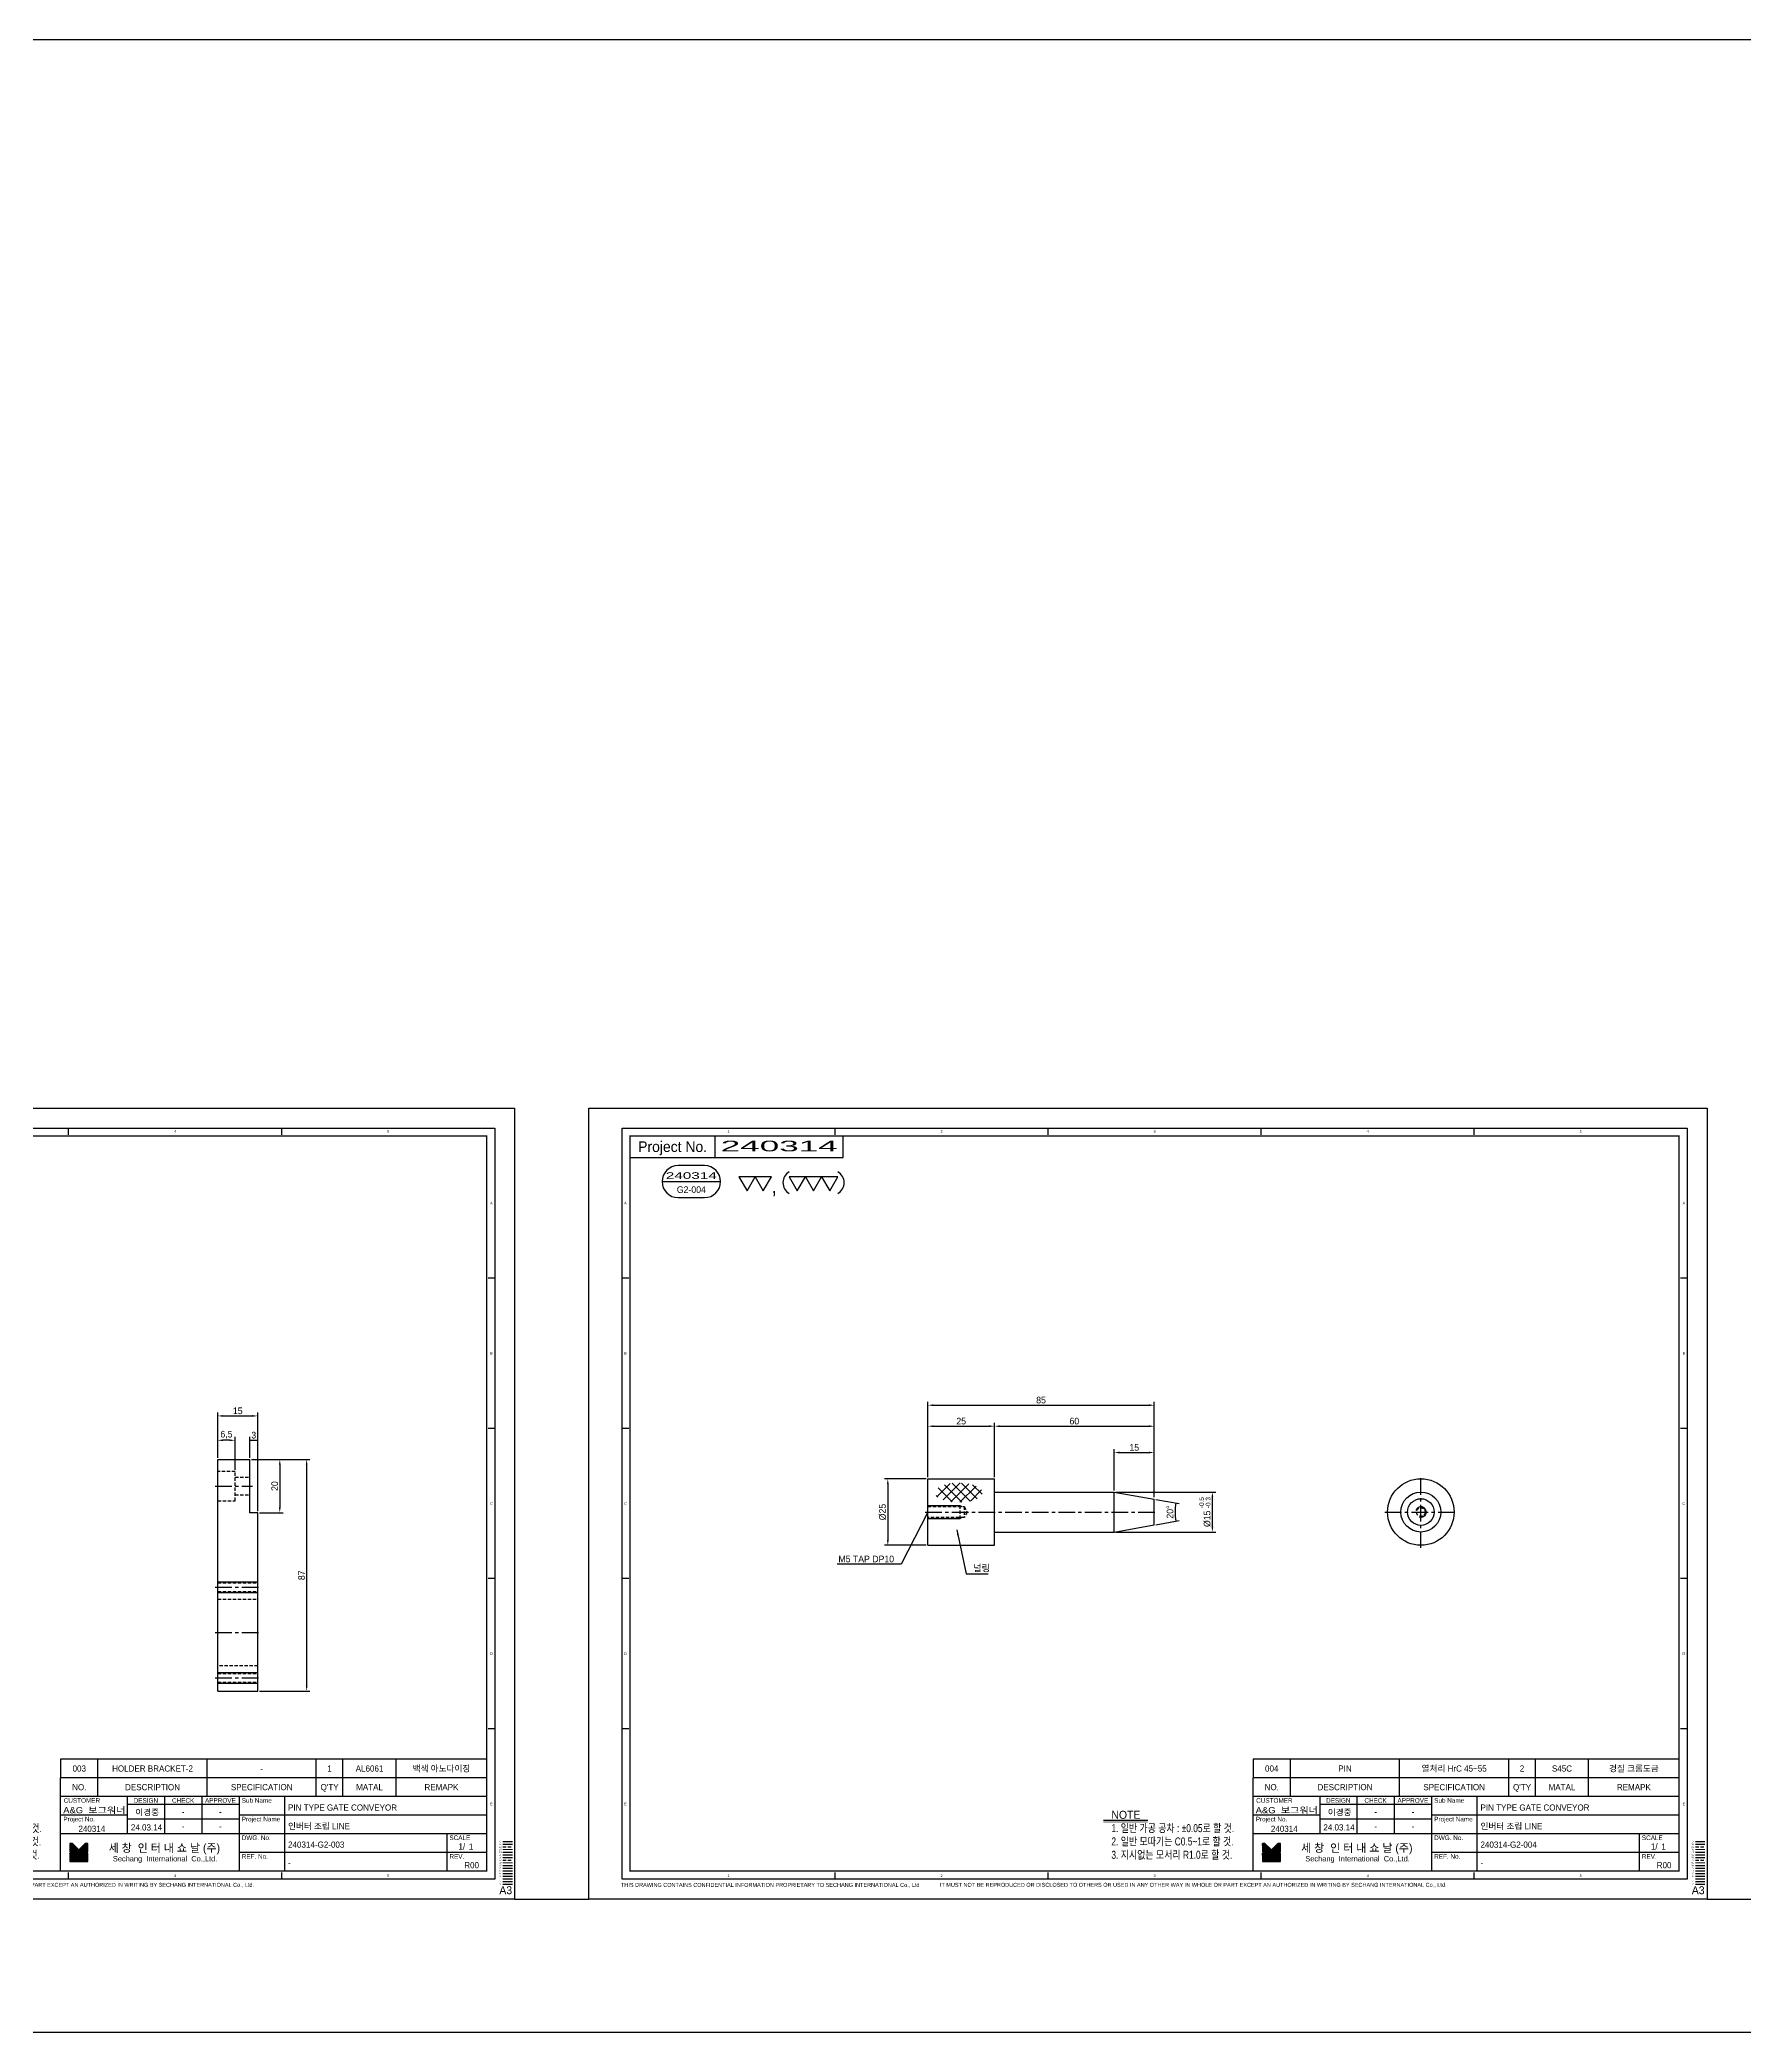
# Model space of a CAD drawing. Header units: inches. Extents: x 0 to 77285, y -118 to 40065.
# Drawn here: x 72430 to 73070, y 19693 to 20441 of the extents above; entities that cross this region are included whole.
import ezdxf
from ezdxf.enums import TextEntityAlignment as Align

# ---------------------------------------------------------------- set-up
doc = ezdxf.new("R2010")
doc.units = ezdxf.units.IN
doc.header["$LTSCALE"] = 5
doc.header["$MEASUREMENT"] = 0
for name, pattern in [('CENTER', [2, 1.25, -0.25, 0.25, -0.25]), ('HIDDEN', [0.375, 0.25, -0.125]), ('PHANTOM', [2.5, 1.25, -0.25, 0.25, -0.25, 0.25, -0.25])]:
    doc.linetypes.add(name, pattern=pattern)
for name, color, linetype in [('11', 1, 'CENTER'), ('22', 2, 'HIDDEN'), ('44', 4, 'Continuous'), ('55', 5, 'Continuous'), ('66', 6, 'PHANTOM'), ('77', 40, 'HIDDEN'), ('99', 181, 'Continuous'), ('A', 8, 'Continuous'), ('B', 123, 'Continuous'), ('D', 3, 'Continuous'), ('G', 231, 'Continuous'), ('T', 3, 'Continuous'), ('VV', 1, 'Continuous'), ('Y', 60, 'Continuous')]:
    doc.layers.add(name, color=color, linetype=linetype)
doc.layers.add('33', color=3, linetype='PHANTOM', lineweight=9)
doc.layers.add('88', color=35, linetype='Continuous', lineweight=5)
doc.styles.add('SCI', font='')
doc.styles.get('SCI').set_extended_font_data('Gulim')
doc.dimstyles.new('SCH', dxfattribs={"dimtxt": 2.5, "dimasz": 2, "dimexe": 1.25, "dimexo": 0.625, "dimtad": 1, "dimdec": 8, "dimtxsty": 'SCI', "dimcen": 2.5, "dimclrd": 4, "dimclre": 4, "dimclrt": 7, "dimadec": 8, "dimazin": 2, "dimtfac": 1, "dimtdec": 8, "dimtmove": 0, "dimatfit": 3, "dimfxl": 1, "dimarcsym": 0})

# ---------------------------------------------------------------- blocks, each defined once
blk = doc.blocks.new('A$C8375b335')
for radius in [12.5, 7.5, 5]:
    blk.add_circle((0, 0), radius)
at = {"layer": '11'}
for p, q in [((0, -13.5), (0, 13.5)), ((-13.5, 0), (13.5, 0))]:
    blk.add_line(p, q, dxfattribs=at)
at = {"layer": '22'}
blk.add_circle((0, 0), 1.62, dxfattribs=at)
at = {"layer": 'T'}
blk.add_arc((0, 0), 2, 255, 165, dxfattribs=at)
blk = doc.blocks.new('A$Cf7c8dc8a')
at = {"layer": '33'}
h = blk.add_hatch(dxfattribs=at)
h.set_pattern_fill('NET', color=256, scale=20, angle=-45)
h.set_pattern_definition([(315, (-19888.0082, 60077.531), (1.76776695, 1.76776695), []), (45, (-19888.0082, 60077.531), (-1.76776695, 1.76776695), [])])
edge = h.paths.add_edge_path()
edge.add_ellipse((7.29, 13.39), major_axis=(0, 8.88), ratio=0.409244, start_angle=0, end_angle=360)
for p, q in [((-12.5, 25), (-12.5, 0)), ((-12.5, 25), (12.5, 25)), ((12.5, 25), (12.5, 0)), ((-12.5, 0), (12.5, 0)), ((-7.5, 0), (-7.5, -45)), ((7.5, 0), (7.5, -45)), ((-7.5, -45), (7.5, -45, 0)), ((-7.5, -45), (-4.86, -60)), ((7.5, -45), (4.86, -60)), ((-4.86, -60), (4.86, -60))]:
    blk.add_line(p, q)
at = {"layer": '11'}
blk.add_line((0, 26), (0, -61), dxfattribs=at)
at = {"layer": '22'}
for p, q in [((-2.07, 11.4), (-2.07, 25)), ((2.07, 25), (2.07, 11.4)), ((2.5, 13), (-2.5, 13)), ((0, 10.21), (-2.07, 11.4)), ((2.07, 11.4), (-2.07, 11.4)), ((2.07, 11.4), (0, 10.21))]:
    blk.add_line(p, q, dxfattribs=at)
at = {"layer": 'T'}
for p, q in [((-2.5, 13), (-2.5, 25)), ((2.5, 25), (2.5, 13)), ((-2.07, 12.25), (-2.5, 13)), ((2.5, 13), (2.07, 12.25))]:
    blk.add_line(p, q, dxfattribs=at)
blk = doc.blocks.new('J2')
for p, q in [((0, 2.25), (-2.6, 2.25)), ((-2.6, 2.25), (-1.3, 0)), ((-1.3, 0), (0, 2.25)), ((2.6, 2.25), (0, 2.25)), ((0, 2.25), (1.3, 0)), ((1.3, 0), (2.6, 2.25))]:
    blk.add_line(p, q)
blk = doc.blocks.new('J3')
for p, q in [((-3.9, 2.25), (-2.6, 0)), ((-1.3, 2.25), (-3.9, 2.25)), ((-2.6, 0), (-1.3, 2.25)), ((-1.3, 2.25), (0, 0)), ((1.3, 2.25), (-1.3, 2.25)), ((0, 0), (1.3, 2.25)), ((1.3, 2.25), (2.6, 0)), ((3.9, 2.25), (1.3, 2.25)), ((2.6, 0), (3.9, 2.25))]:
    blk.add_line(p, q)
blk = doc.blocks.new('A$C645fd8c3')
at = {"linetype": 'Continuous'}
h = blk.add_hatch(dxfattribs=at)
h.set_pattern_fill('ANSI31', color=5, scale=0.563055, style=0)
h.set_pattern_definition([(45, (-482.600826, -378.99261), (-0.04976753, 0.04976753), [])])
h.paths.add_polyline_path([(259.73, -279.27), (259.73, -276.17), (258.74, -276.17), (256.35, -278.56), (253.96, -276.17), (252.97, -276.17), (252.97, -279.27)])
h.paths.add_polyline_path([(252.97, -279.83), (252.97, -282.93), (259.73, -282.93), (259.73, -279.83)])
at = {"color": 2}
for p, q in [((12.5, -289.5), (12.5, -7.5)), ((12.5, -7.5), (412.5, -7.5)), ((92.5, -10), (92.5, -7.5)), ((172.5, -10), (172.5, -7.5)), ((252.5, -10), (252.5, -7.5)), ((332.5, -10), (332.5, -7.5)), ((412.5, -7.5), (412.5, -289.5)), ((15, -63.9), (12.5, -63.9)), ((412.5, -63.9), (410, -63.9)), ((15, -120.3), (12.5, -120.3)), ((412.5, -120.3), (410, -120.3)), ((15, -176.7), (12.5, -176.7)), ((412.5, -176.7), (410, -176.7)), ((15, -233.1), (12.5, -233.1)), ((412.5, -233.1), (410, -233.1)), ((412.5, -289.5), (12.5, -289.5)), ((92.5, -289.5), (92.5, -287)), ((172.5, -289.5), (172.5, -287)), ((252.5, -289.5), (252.5, -287)), ((332.5, -289.5), (332.5, -287))]:
    blk.add_line(p, q, dxfattribs=at)
at = {"color": 40}
for p, q in [((47.5, -18.5), (47.5, -10.5)), ((95.5, -18.5), (95.5, -10.5))]:
    blk.add_line(p, q, dxfattribs=at)
at = {"color": 7, "linetype": 'Continuous'}
blk.add_line((27.52, -27.62), (49.52, -27.62), dxfattribs=at)
for p, q in [((409.5, -244.5), (249.5, -244.5)), ((249.5, -244.5), (249.5, -251.5)), ((249.5, -286.5), (249.5, -251.5)), ((409.5, -251.5), (249.5, -251.5)), ((409.5, -258.5), (249.5, -258.5)), ((316.5, -261.5), (274.5, -261.5)), ((316.5, -258.5), (316.5, -286.5)), ((316.5, -267), (274.5, -267)), ((415.59, -275.4), (419.2, -275.4))]:
    blk.add_line(p, q)
at = {"color": 3}
for p, q in [((263.5, -251.5), (263.5, -244.5)), ((304.5, -251.5), (304.5, -244.5)), ((345.5, -251.5), (345.5, -244.5)), ((355.5, -251.5), (355.5, -244.5)), ((375.5, -251.5), (375.5, -244.5)), ((263.5, -258.5), (263.5, -251.5)), ((304.5, -258.5), (304.5, -251.5)), ((345.5, -258.5), (345.5, -251.5)), ((355.5, -258.5), (355.5, -251.5)), ((375.5, -258.5), (375.5, -251.5)), ((274.5, -258.5), (274.5, -272.5)), ((288.5, -258.5), (288.5, -272.5)), ((302.5, -258.5), (302.5, -272.5)), ((333.5, -258.5), (333.5, -286.5)), ((274.5, -265.5), (249.5, -265.5)), ((409.58, -265.5), (316.5, -265.5)), ((409.5, -272.5), (249.5, -272.5)), ((409.58, -279.5), (316.5, -279.5))]:
    blk.add_line(p, q, dxfattribs=at)
at = {"color": 5, "linetype": 'Continuous'}
for p, q in [((252.97, -276.17), (252.97, -279.27)), ((253.96, -276.17), (252.97, -276.17)), ((253.96, -276.17), (256.35, -278.56)), ((258.74, -276.17), (256.35, -278.56)), ((259.73, -276.17), (258.74, -276.17)), ((259.73, -279.27), (259.73, -276.17)), ((259.73, -279.27), (252.97, -279.27)), ((252.97, -279.83), (252.97, -282.93)), ((259.73, -279.83), (252.97, -279.83)), ((252.97, -282.93), (259.73, -282.93)), ((259.73, -282.93), (259.73, -279.83))]:
    blk.add_line(p, q, dxfattribs=at)
at = {"color": 40, "const_width": 0.5}
blk.add_lwpolyline([(15.5, -286.5), (15.5, -10.5), (409.5, -10.5), (409.5, -286.5)], close=True, dxfattribs=at)
at = {"color": 40}
blk.add_lwpolyline([(15.5, -18.5), (95.5, -18.5)], dxfattribs=at)
blk.add_lwpolyline([(33.52, -21.62, 1), (33.52, -33.62), (43.52, -33.62, 1), (43.52, -21.62)], format="xyb", close=True)
at = {"const_width": 0.257}
blk.add_lwpolyline([(193.31, -268.04), (209.91, -268.04)], dxfattribs=at)
at = {"color": 3}
blk.add_lwpolyline([(193.31, -267.35), (209.91, -267.35)], dxfattribs=at)
for centre, start, end in [((77.61, -27.99), 120, 240), ((91.22, -27.99), 300, 60)]:
    blk.add_arc(centre, 4.69, start, end)
at = {"layer": '11'}
blk.add_line((415.59, -276.4), (419.2, -276.4), dxfattribs=at)
at = {"layer": '22'}
blk.add_line((415.59, -277.4), (419.2, -277.4), dxfattribs=at)
at = {"layer": '33'}
blk.add_line((415.59, -278.4), (419.2, -278.4), dxfattribs=at)
at = {"layer": '44'}
blk.add_line((415.59, -279.4), (419.2, -279.4), dxfattribs=at)
at = {"layer": '55'}
blk.add_line((415.59, -280.4), (419.2, -280.4), dxfattribs=at)
at = {"layer": '66'}
blk.add_line((415.59, -281.4), (419.2, -281.4), dxfattribs=at)
at = {"layer": '77'}
blk.add_line((415.59, -282.4), (419.2, -282.4), dxfattribs=at)
at = {"layer": '88'}
blk.add_line((415.59, -283.4), (419.2, -283.4), dxfattribs=at)
at = {"layer": '99'}
blk.add_line((415.59, -284.4), (419.2, -284.4), dxfattribs=at)
at = {"layer": 'A'}
blk.add_line((415.59, -285.4), (419.2, -285.4), dxfattribs=at)
at = {"layer": 'B'}
blk.add_line((415.59, -286.4), (419.2, -286.4), dxfattribs=at)
at = {"layer": 'D'}
blk.add_line((415.59, -287.4), (419.2, -287.4), dxfattribs=at)
at = {"layer": 'Defpoints', "color": 1}
blk.add_lwpolyline([(0, -297), (0, 0), (420, 0), (420, -297)], close=True, dxfattribs=at)
at = {"layer": 'G'}
blk.add_line((415.59, -288.4), (419.2, -288.4), dxfattribs=at)
at = {"layer": 'T'}
for p, q in [((394.5, -272.5), (394.5, -286.5)), ((415.59, -289.4), (419.2, -289.4))]:
    blk.add_line(p, q, dxfattribs=at)
at = {"layer": 'VV'}
blk.add_line((415.59, -291.4), (419.2, -291.4), dxfattribs=at)
at = {"layer": 'Y'}
blk.add_line((415.59, -290.4), (419.2, -290.4), dxfattribs=at)
at = {"xscale": 2.34375, "yscale": 2.34375, "zscale": 2.34375}
for name, p in [('J2', (62.5, -31.03)), ('J3', (84.42, -31.03))]:
    blk.add_blockref(name, p, dxfattribs=at)
at = {"style": 'SCI'}
for s, height, p in [('Project No.', 4, (31.5, -14.5)), (',', 5.86, (69.61, -29.14)), ('NO.', 2.308, (256.5, -255)), ('DESCRIPTION', 2.3077, (284, -255)), ('SPECIFICATION', 2.3077, (325, -255)), ("Q'TY", 2.308, (350.5, -255)), ('MATAL', 2.308, (365.5, -255)), ('REMAPK', 2.308, (392.5, -255)), ('DESIGN', 1.731, (281.5, -260)), ('CHECK', 1.731, (295.5, -260)), ('APPROVE', 1.731, (309.5, -260)), ('이경중', 2.308, (282, -264.44)), ('-', 2.31, (295.5, -264.25)), ('-', 2.31, (309.5, -264.25)), ('세 창  인 터 내 쇼 날 (주)', 3.0296, (288.44, -277.82)), ('0', 0.6, (414.6, -275.37)), ('Sechang  International  Co.,Ltd.', 2.0198, (288.72, -281.87))]:
    blk.add_text(s, height=height, dxfattribs=at).set_placement(p, align=Align.MIDDLE_CENTER)
at = {"color": 2, "style": 'SCI'}
for s, p in [('1', (52.5, -8.75)), ('2', (132.5, -8.75)), ('3', (212.5, -8.75)), ('4', (292.5, -8.75)), ('5', (372.5, -8.75)), ('A', (13.75, -35.7)), ('A', (411.25, -35.7)), ('B', (13.75, -92.1)), ('B', (411.25, -92.1)), ('C', (13.75, -148.5)), ('C', (411.25, -148.5)), ('D', (13.75, -204.9)), ('D', (411.25, -204.9)), ('E', (13.75, -261.3)), ('E', (411.25, -261.3)), ('E', (411.25, -261.3)), ('1', (52.5, -288.25)), ('2', (132.5, -288.25)), ('3', (212.5, -288.25)), ('4', (292.5, -288.25)), ('5', (372.5, -288.25))]:
    blk.add_text(s, height=1, dxfattribs=at).set_placement(p, align=Align.MIDDLE_CENTER)
at = {"style": 'SCI'}
for s, height, p in [('CUSTOMER', 1.731, (250.65, -260)), ('Sub Name', 1.731, (317.5, -260)), ('Project No.', 1.7308, (250.5, -267)), ('Project Name', 1.7308, (317.5, -267)), ('DWG. No.', 1.731, (317.5, -274)), ('SCALE', 1.731, (395.5, -274)), ('REF. No.', 1.731, (317.5, -281)), ('REV.', 1.731, (395.5, -281))]:
    blk.add_text(s, height=height, dxfattribs=at).set_placement(p, align=Align.MIDDLE_LEFT)
at = {"color": 40, "style": 'SCI'}
for s, height, p in [('-', 2.31, (295.5, -269.75)), ('-', 2.31, (309.5, -269.75)), ('1/', 2.308, (400.15, -277.29))]:
    blk.add_text(s, height=height, dxfattribs=at).set_placement(p, align=Align.MIDDLE_CENTER)
at = {"color": 3, "linetype": 'Continuous', "style": 'SCI'}
for s, p in [('THIS DRAWING CONTAINS CONFIDENTIAL INFORMATION PROPRIETARY TO SECHANG INTERNATIONAL Co., Ltd  ', (12.11, -292.46)), ('IT MUST NOT BE REPRODUCED OR DISCLOSED TO OTHERS OR USED IN ANY OTHER WAY IN WHOLE OR PART EXCEPT AN AUTHORIZED IN WRITING BY SECHANG INTERNATIONAL Co., Ltd.', (131.88, -292.43))]:
    blk.add_text(s, height=1.5, dxfattribs=at).set_placement(p)
at = {"color": 2, "style": 'SCI'}
blk.add_text('A3', height=3, dxfattribs=at).set_placement((419.05, -296.11), align=Align.BOTTOM_RIGHT)
at = {"color": 40, "insert": (196.28, -263.89), "char_height": 3, "attachment_point": 1, "style": 'SCI'}
blk.add_mtext_dynamic_manual_height_columns('NOTE{\\W0.8;\\P1. 일반 가공 공차 : %%P0.05로 할 것.\\P2. 일반 모따기는 C0.5~1로 할 것.\\P3. 지시없는 모서리 R1.0로 할 것.}', width=205.982, gutter_width=1.29, heights=[0], dxfattribs=at)
at = {"layer": '11', "style": 'SCI'}
blk.add_text('11', height=0.6, dxfattribs=at).set_placement((414.6, -276.37), align=Align.MIDDLE_CENTER)
at = {"layer": '22', "style": 'SCI'}
blk.add_text('22', height=0.6, dxfattribs=at).set_placement((414.6, -277.37), align=Align.MIDDLE_CENTER)
at = {"layer": '33', "style": 'SCI'}
blk.add_text('33', height=0.6, dxfattribs=at).set_placement((414.6, -278.37), align=Align.MIDDLE_CENTER)
at = {"layer": '44', "style": 'SCI'}
blk.add_text('44', height=0.6, dxfattribs=at).set_placement((414.6, -279.37), align=Align.MIDDLE_CENTER)
at = {"layer": '55', "style": 'SCI'}
blk.add_text('55', height=0.6, dxfattribs=at).set_placement((414.6, -280.37), align=Align.MIDDLE_CENTER)
at = {"layer": '66', "style": 'SCI'}
blk.add_text('66', height=0.6, dxfattribs=at).set_placement((414.6, -281.37), align=Align.MIDDLE_CENTER)
at = {"layer": '77', "style": 'SCI'}
blk.add_text('77', height=0.6, dxfattribs=at).set_placement((414.6, -282.37), align=Align.MIDDLE_CENTER)
at = {"layer": '88', "style": 'SCI'}
blk.add_text('88', height=0.6, dxfattribs=at).set_placement((414.6, -283.37), align=Align.MIDDLE_CENTER)
at = {"layer": '99', "style": 'SCI'}
blk.add_text('99', height=0.6, dxfattribs=at).set_placement((414.6, -284.37), align=Align.MIDDLE_CENTER)
at = {"layer": 'A', "style": 'SCI'}
blk.add_text('A', height=0.6, dxfattribs=at).set_placement((414.6, -285.37), align=Align.MIDDLE_CENTER)
at = {"layer": 'B', "style": 'SCI'}
blk.add_text('B', height=0.6, dxfattribs=at).set_placement((414.6, -286.37), align=Align.MIDDLE_CENTER)
at = {"layer": 'D', "style": 'SCI'}
blk.add_text('D', height=0.6, dxfattribs=at).set_placement((414.6, -287.37), align=Align.MIDDLE_CENTER)
at = {"layer": 'G', "style": 'SCI'}
blk.add_text('G', height=0.6, dxfattribs=at).set_placement((414.6, -288.37), align=Align.MIDDLE_CENTER)
at = {"layer": 'T', "style": 'SCI'}
blk.add_text('T', height=0.6, dxfattribs=at).set_placement((414.6, -289.37), align=Align.MIDDLE_CENTER)
at = {"layer": 'VV', "style": 'SCI'}
blk.add_text('V', height=0.6, dxfattribs=at).set_placement((414.6, -291.37), align=Align.MIDDLE_CENTER)
at = {"layer": 'Y', "style": 'SCI'}
blk.add_text('Y', height=0.6, dxfattribs=at).set_placement((414.6, -290.37), align=Align.MIDDLE_CENTER)
blk = doc.blocks.new('A$Ce4195c60')
for p, q in [((77, 12, 0), (-10, 12)), ((-10, 12), (-10, 0)), ((77, 12, 0), (77, -3, 0)), ((10, 0, 0), (-10, 0)), ((10, -3, 0), (10, 0, 0)), ((77, -3, 0), (10, -3, 0))]:
    blk.add_line(p, q)
at = {"layer": '11'}
for p, q in [((0, 13), (0, -1)), ((38, 13, 0), (38, -4, 0)), ((55, 13, 0), (55, -4, 0)), ((72, 13, 0), (72, -4, 0))]:
    blk.add_line(p, q, dxfattribs=at)
at = {"layer": '22'}
for p, q in [((-5.5, 5.5), (-5.5, 12)), ((5.5, 12), (5.5, 5.5)), ((36.38, 12, 0), (36.38, -3, 0)), ((39.62, 12, 0), (39.62, -3, 0)), ((42.5, 12, 0), (42.5, -3, 0)), ((67.5, -3, 0), (67.5, 12, 0)), ((70.38, 12, 0), (70.38, -3, 0)), ((73.62, 12, 0), (73.62, -3, 0)), ((5.5, 5.5), (-5.5, 5.5)), ((-3.3, 5.5), (-3.3, 0)), ((3.3, 5.5), (3.3, 0))]:
    blk.add_line(p, q, dxfattribs=at)
at = {"layer": 'T'}
for p, q in [((36, 12, 0), (36, -3, 0)), ((40, 12, 0), (40, -3, 0)), ((70, 12, 0), (70, -3, 0)), ((74, 12, 0), (74, -3, 0))]:
    blk.add_line(p, q, dxfattribs=at)
blk = doc.blocks.new('*D1766')
at = {"color": 4, "lineweight": -2, "transparency": 16777216}
for p, q in [((72508.42, 19908.38), (72508.42, 19916.21)), ((72511.42, 19888.38), (72511.42, 19916.21)), ((72508.42, 19914.96), (72511.42, 19914.96))]:
    blk.add_line(p, q, dxfattribs=at)
at = {"layer": 'Defpoints', "color": 0, "transparency": 16777216}
for p in [(72511.42, 19914.96), (72508.42, 19907.76, 0), (72511.42, 19887.76, 0)]:
    blk.add_point(p, dxfattribs=at)
at = {"color": 7, "transparency": 16777216, "insert": (72509.92, 19916.86), "char_height": 2.5, "attachment_point": 5, "style": 'SCI'}
blk.add_mtext('3', dxfattribs=at)
blk = doc.blocks.new('*D1767')
at = {"color": 4, "lineweight": -2, "transparency": 16777216}
for p, q in [((72496.42, 19908.38), (72496.42, 19925.35)), ((72498.42, 19924.1), (72509.42, 19924.1)), ((72511.42, 19888.38), (72511.42, 19925.35))]:
    blk.add_line(p, q, dxfattribs=at)
at = {"color": 4, "transparency": 16777216}
for points in [[(72498.42, 19924.43), (72498.42, 19923.76), (72496.42, 19924.1)], [(72509.42, 19924.43), (72509.42, 19923.76), (72511.42, 19924.1)]]:
    blk.add_solid(points, dxfattribs=at)
at = {"layer": 'Defpoints', "color": 0, "transparency": 16777216}
for p in [(72511.42, 19924.1), (72496.42, 19907.76, 0), (72511.42, 19887.76, 0)]:
    blk.add_point(p, dxfattribs=at)
at = {"color": 7, "transparency": 16777216, "insert": (72503.92, 19926.01), "char_height": 2.5, "attachment_point": 5, "style": 'SCI'}
blk.add_mtext('15', dxfattribs=at)
blk = doc.blocks.new('*D1768')
at = {"color": 4, "lineweight": -2, "transparency": 16777216}
for p, q in [((72509.05, 19907.76), (72520.95, 19907.76)), ((72519.7, 19905.76), (72519.7, 19889.76)), ((72512.05, 19887.76), (72520.95, 19887.76))]:
    blk.add_line(p, q, dxfattribs=at)
at = {"color": 4, "transparency": 16777216}
for points in [[(72519.37, 19905.76), (72520.03, 19905.76), (72519.7, 19907.76)], [(72519.37, 19889.76), (72520.03, 19889.76), (72519.7, 19887.76)]]:
    blk.add_solid(points, dxfattribs=at)
at = {"layer": 'Defpoints', "color": 0, "transparency": 16777216}
for p in [(72508.42, 19907.76, 0), (72511.42, 19887.76, 0), (72519.7, 19887.76)]:
    blk.add_point(p, dxfattribs=at)
at = {"color": 7, "transparency": 16777216, "insert": (72517.79, 19897.76), "char_height": 2.5, "attachment_point": 5, "rotation": 90, "style": 'SCI'}
blk.add_mtext('20', dxfattribs=at)
blk = doc.blocks.new('*D1769')
at = {"color": 4, "lineweight": -2, "transparency": 16777216}
for p, q in [((72509.05, 19907.76), (72531.04, 19907.76)), ((72529.79, 19905.76), (72529.79, 19822.76)), ((72512.05, 19820.76), (72531.04, 19820.76))]:
    blk.add_line(p, q, dxfattribs=at)
at = {"color": 4, "transparency": 16777216}
for points in [[(72529.46, 19905.76), (72530.12, 19905.76), (72529.79, 19907.76)], [(72529.46, 19822.76), (72530.12, 19822.76), (72529.79, 19820.76)]]:
    blk.add_solid(points, dxfattribs=at)
at = {"layer": 'Defpoints', "color": 0, "transparency": 16777216}
for p in [(72508.42, 19907.76, 0), (72511.42, 19820.76, 0), (72529.79, 19820.76)]:
    blk.add_point(p, dxfattribs=at)
at = {"color": 7, "transparency": 16777216, "insert": (72527.88, 19864.26), "char_height": 2.5, "attachment_point": 5, "rotation": 90, "style": 'SCI'}
blk.add_mtext('87', dxfattribs=at)
blk = doc.blocks.new('*D1770')
at = {"color": 4, "lineweight": -2, "transparency": 16777216}
for p, q in [((72496.42, 19908.38), (72496.42, 19916.21)), ((72502.92, 19903.88), (72502.92, 19916.21)), ((72500.92, 19914.96), (72498.42, 19914.96))]:
    blk.add_line(p, q, dxfattribs=at)
at = {"color": 4, "transparency": 16777216}
for points in [[(72498.42, 19915.29), (72498.42, 19914.62), (72496.42, 19914.96)], [(72500.92, 19915.29), (72500.92, 19914.62), (72502.92, 19914.96)]]:
    blk.add_solid(points, dxfattribs=at)
at = {"layer": 'Defpoints', "color": 0, "transparency": 16777216}
for p in [(72496.42, 19914.96), (72496.42, 19907.76, 0), (72502.92, 19903.26, 0)]:
    blk.add_point(p, dxfattribs=at)
at = {"color": 7, "transparency": 16777216, "insert": (72499.67, 19917.02), "char_height": 2.5, "attachment_point": 5, "style": 'SCI'}
blk.add_mtext('6,5', dxfattribs=at)
blk = doc.blocks.new('*D1771')
at = {"color": 4, "lineweight": -2, "transparency": 16777216}
for p, q in [((72763.1, 19901.13), (72763.1, 19921.49)), ((72765.1, 19920.24), (72786.1, 19920.24)), ((72788.1, 19901.13), (72788.1, 19921.49))]:
    blk.add_line(p, q, dxfattribs=at)
at = {"color": 4, "transparency": 16777216}
for points in [[(72765.1, 19920.57), (72765.1, 19919.9), (72763.1, 19920.24)], [(72786.1, 19920.57), (72786.1, 19919.9), (72788.1, 19920.24)]]:
    blk.add_solid(points, dxfattribs=at)
at = {"layer": 'Defpoints', "color": 0, "transparency": 16777216}
for p in [(72788.1, 19920.24), (72763.1, 19900.51), (72788.1, 19900.51)]:
    blk.add_point(p, dxfattribs=at)
at = {"color": 7, "transparency": 16777216, "insert": (72775.6, 19922.14), "char_height": 2.5, "attachment_point": 5, "style": 'SCI'}
blk.add_mtext('25', dxfattribs=at)
blk = doc.blocks.new('*D1772')
at = {"color": 4, "lineweight": -2, "transparency": 16777216}
for p, q in [((72788.1, 19901.13), (72788.1, 19921.49)), ((72790.1, 19920.24), (72846.1, 19920.24)), ((72848.1, 19893.63), (72848.1, 19921.49))]:
    blk.add_line(p, q, dxfattribs=at)
at = {"color": 4, "transparency": 16777216}
for points in [[(72790.1, 19920.57), (72790.1, 19919.9), (72788.1, 19920.24)], [(72846.1, 19920.57), (72846.1, 19919.9), (72848.1, 19920.24)]]:
    blk.add_solid(points, dxfattribs=at)
at = {"layer": 'Defpoints', "color": 0, "transparency": 16777216}
for p in [(72848.1, 19920.24), (72788.1, 19900.51), (72848.1, 19893.01)]:
    blk.add_point(p, dxfattribs=at)
at = {"color": 7, "transparency": 16777216, "insert": (72818.1, 19922.14), "char_height": 2.5, "attachment_point": 5, "style": 'SCI'}
blk.add_mtext('60', dxfattribs=at)
blk = doc.blocks.new('*D1773')
at = {"color": 4, "lineweight": -2, "transparency": 16777216}
for p, q in [((72763.1, 19901.13), (72763.1, 19929.37)), ((72765.1, 19928.12), (72846.1, 19928.12)), ((72848.1, 19893.63), (72848.1, 19929.37))]:
    blk.add_line(p, q, dxfattribs=at)
at = {"color": 4, "transparency": 16777216}
for points in [[(72765.1, 19928.45), (72765.1, 19927.79), (72763.1, 19928.12)], [(72846.1, 19928.45), (72846.1, 19927.79), (72848.1, 19928.12)]]:
    blk.add_solid(points, dxfattribs=at)
at = {"layer": 'Defpoints', "color": 0, "transparency": 16777216}
for p in [(72848.1, 19928.12), (72763.1, 19900.51), (72848.1, 19893.01)]:
    blk.add_point(p, dxfattribs=at)
at = {"color": 7, "transparency": 16777216, "insert": (72805.6, 19930.03), "char_height": 2.5, "attachment_point": 5, "style": 'SCI'}
blk.add_mtext('85', dxfattribs=at)
blk = doc.blocks.new('*D1774')
at = {"color": 4, "lineweight": -2, "transparency": 16777216}
for p, q in [((72833.1, 19896.13), (72833.1, 19911.6)), ((72835.1, 19910.35), (72846.1, 19910.35)), ((72848.1, 19893.63), (72848.1, 19911.6))]:
    blk.add_line(p, q, dxfattribs=at)
at = {"color": 4, "transparency": 16777216}
for points in [[(72835.1, 19910.69), (72835.1, 19910.02), (72833.1, 19910.35)], [(72846.1, 19910.69), (72846.1, 19910.02), (72848.1, 19910.35)]]:
    blk.add_solid(points, dxfattribs=at)
at = {"layer": 'Defpoints', "color": 0, "transparency": 16777216}
for p in [(72848.1, 19910.35), (72833.1, 19895.51), (72848.1, 19893.01)]:
    blk.add_point(p, dxfattribs=at)
at = {"color": 7, "transparency": 16777216, "insert": (72840.6, 19912.26), "char_height": 2.5, "attachment_point": 5, "style": 'SCI'}
blk.add_mtext('15', dxfattribs=at)
blk = doc.blocks.new('*D1775')
at = {"color": 4, "lineweight": -2, "transparency": 16777216}
for p, q in [((72848.71, 19892.75), (72857.45, 19891.21)), ((72848.71, 19883.26), (72857.45, 19884.8))]:
    blk.add_line(p, q, dxfattribs=at)
blk.add_arc((72875.63, 19888.01), 19.71, 170, 190, dxfattribs=at)
at = {"layer": 'Defpoints', "color": 0, "transparency": 16777216}
for p in [(72833.1, 19895.51), (72848.1, 19892.86), (72855.96, 19889.15), (72833.1, 19880.51), (72848.1, 19883.15)]:
    blk.add_point(p, dxfattribs=at)
at = {"color": 7, "transparency": 16777216, "insert": (72854.02, 19888.01), "char_height": 2.5, "attachment_point": 5, "rotation": 90, "style": 'SCI'}
blk.add_mtext('20°', dxfattribs=at)
blk = doc.blocks.new('*D1776')
at = {"color": 4, "lineweight": -2, "transparency": 16777216}
for p, q in [((72833.72, 19895.51), (72871.2, 19895.51)), ((72869.95, 19882.51), (72869.95, 19893.51)), ((72833.72, 19880.51), (72871.2, 19880.51))]:
    blk.add_line(p, q, dxfattribs=at)
at = {"color": 4, "transparency": 16777216}
for points in [[(72869.61, 19893.51), (72870.28, 19893.51), (72869.95, 19895.51)], [(72869.61, 19882.51), (72870.28, 19882.51), (72869.95, 19880.51)]]:
    blk.add_solid(points, dxfattribs=at)
at = {"layer": 'Defpoints', "color": 0, "transparency": 16777216}
for p in [(72833.1, 19895.51), (72869.95, 19895.51), (72833.1, 19880.51)]:
    blk.add_point(p, dxfattribs=at)
at = {"color": 7, "transparency": 16777216, "insert": (72867.14, 19888.01), "char_height": 2.5, "attachment_point": 5, "rotation": 90, "style": 'SCI'}
blk.add_mtext('%%C15 {\\H0.7x;\\S-0.5^ -0.3;} ', dxfattribs=at)
blk = doc.blocks.new('*D1777')
at = {"color": 4, "lineweight": -2, "transparency": 16777216}
for p, q in [((72762.47, 19900.51), (72746.79, 19900.51)), ((72748.04, 19898.51), (72748.04, 19877.51)), ((72762.47, 19875.51), (72746.79, 19875.51))]:
    blk.add_line(p, q, dxfattribs=at)
at = {"color": 4, "transparency": 16777216}
for points in [[(72747.71, 19898.51), (72748.38, 19898.51), (72748.04, 19900.51)], [(72747.71, 19877.51), (72748.38, 19877.51), (72748.04, 19875.51)]]:
    blk.add_solid(points, dxfattribs=at)
at = {"layer": 'Defpoints', "color": 0, "transparency": 16777216}
for p in [(72763.1, 19900.51), (72748.04, 19875.51), (72763.1, 19875.51)]:
    blk.add_point(p, dxfattribs=at)
at = {"color": 7, "transparency": 16777216, "insert": (72746.07, 19888.01), "char_height": 2.5, "attachment_point": 5, "rotation": 90, "style": 'SCI'}
blk.add_mtext('%%C25', dxfattribs=at)

msp = doc.modelspace()

# ---------------------------------------------------------------- linework, layer by layer
msp.add_lwpolyline([(71242.24907534, 19692.70137068), (74907.76022158, 19692.70137068), (74907.76022158, 20440.83258609), (71242.24907534, 20440.83258609)], close=True)
at = {"layer": 'Defpoints'}
for p, q in [((72607.90624641, 19742.70137068), (72635.73483194, 19742.70137068)), ((73055.73483194, 19742.70137068), (73083.56341748, 19742.70137068))]:
    msp.add_line(p, q, dxfattribs=at)

# ---------------------------------------------------------------- block references
at = {"color": 3}
for p in [(72187.90624641, 20039.70137068), (72635.73483194, 20039.70137068)]:
    msp.add_blockref('A$C645fd8c3', p, dxfattribs=at)
at = {"xscale": -1, "rotation": 90}
msp.add_blockref('A$Ce4195c60', (72508.42468999, 19897.7595606, 0), dxfattribs=at)
at = {"rotation": 90}
msp.add_blockref('A$Cf7c8dc8a', (72788.09521237, 19888.00824619), dxfattribs=at)
msp.add_blockref('A$C8375b335', (72948.23938758, 19888.00824619))

# ---------------------------------------------------------------- texts
at = {"style": 'SCI'}
for height, width, p, p2 in [(4, 2.339307, (72685.28742957, 20023.45083979), (72729.24522252, 20023.45083979)), (2.5, 1.63101, (72664.65800429, 20013.11018764), (72683.81314405, 20013.11018764))]:
    msp.add_text('240314', height=height, dxfattribs=dict(at, width=width)).set_placement(p, p2, align=Align.FIT)
for s, height, p in [('G2-004', 2.5, (72674.25870837, 20009.08198857)), ('003', 2.307692308, (72444.40624641, 19791.70137068)), ('HOLDER BRACKET-2', 2.3076923077, (72471.90624641, 19791.70137894)), ('-', 2.30769231, (72512.90624641, 19791.70137068)), ('1', 2.30769231, (72538.40624641, 19791.70137068)), ('AL6061', 2.307692308, (72553.40624641, 19791.70137068)), ('백색 아노다이징', 2.307692308, (72580.40624641, 19791.70137068)), ('004', 2.307692308, (72892.23483194, 19791.70137068)), ('PIN', 2.307692308, (72919.73483194, 19791.70137894)), ('열처리 HrC 45~55', 2.3076923077, (72960.73483194, 19791.70137068)), ('2', 2.30769231, (72986.23483194, 19791.70137068)), ('S45C', 2.307692308, (73001.23483194, 19791.70137068)), ('경질 크롬도금', 2.307692308, (73028.23483194, 19791.70137068))]:
    msp.add_text(s, height=height, dxfattribs=at).set_placement(p, align=Align.MIDDLE_CENTER)
at = {"color": 40, "style": 'SCI', "width": 1.12551}
for p, p2 in [((72438.3637445, 19774.89699376), (72461.74663143, 19774.89699376)), ((72886.19233003, 19774.89699376), (72909.57521697, 19774.89699376))]:
    msp.add_text('A&G_보그워너', height=2.307692308, dxfattribs=at).set_placement(p, p2, align=Align.FIT)
at = {"color": 40, "style": 'SCI'}
for s, height, p in [('PIN TYPE GATE CONVEYOR', 2.3076923077, (72522.80196687, 19777.04752453)), ('PIN TYPE GATE CONVEYOR', 2.3076923077, (72970.6305524, 19777.04752453)), ('인버터 조립 LINE', 2.3076923077, (72522.80196687, 19770.04752453)), ('인버터 조립 LINE', 2.3076923077, (72970.6305524, 19770.04752453)), ('240314-G2-003', 2.3076923077, (72522.80196687, 19763.12444761)), ('1', 2.30769231, (72590.69685268, 19762.33598607)), ('240314-G2-004', 2.3076923077, (72970.6305524, 19763.12444761)), ('1', 2.30769231, (73038.52543822, 19762.33598607)), ('-', 2.30769231, (72522.80196687, 19756.20137068)), ('-', 2.30769231, (72970.6305524, 19756.20137068))]:
    msp.add_text(s, height=height, dxfattribs=at).set_placement(p, align=Align.MIDDLE_LEFT)
for s, p in [('240314', (72449.11610232, 19769.0667553)), ('24.03.14', (72469.6491615, 19769.58598607)), ('240314', (72896.94468786, 19769.0667553)), ('24.03.14', (72917.47774703, 19769.58598607)), ('R00', (72591.75240025, 19755.41290915)), ('R00', (73039.58098579, 19755.41290915))]:
    msp.add_text(s, height=2.307692308, dxfattribs=at).set_placement(p, align=Align.MIDDLE_CENTER)
at = {"color": 7, "char_height": 2.5, "style": 'SCI'}
for s, insert, attachment_point in [('M5 TAP DP10', (72750.39278175, 19869.09419906), 9), ('널링', (72780.04547009, 19865.42618336), 7)]:
    msp.add_mtext(s, dxfattribs=dict(at, insert=insert, attachment_point=attachment_point))

# ---------------------------------------------------------------- dimensions: what is measured, and where the dimension line sits
for base, p1, p2, picture, middle in [((72848.0952123747, 19928.1214463531), (72763.0952123747, 19900.5082461877), (72848.0952123747, 19893.0082461877), '*D1773', (72805.5952123747, 19930.0280708538)), ((72511.4246899936, 19924.0966341035), (72496.4246899936, 19907.759560597, -0.0000000012), (72511.4246899936, 19887.7595605969, 0.0000000023), '*D1767', (72503.9246899936, 19926.006587499)), ((72788.0952123747, 19920.2353850773), (72763.0952123747, 19900.5082461877), (72788.0952123747, 19900.5082461877), '*D1771', (72775.5952123747, 19922.142009578)), ((72848.0952123747, 19920.2353850773), (72788.0952123747, 19900.5082461877), (72848.0952123747, 19893.0082461877), '*D1772', (72818.0952123747, 19922.142009578)), ((72496.4246899936, 19914.9571291487), (72502.9246899936, 19903.259560597, -0.0000000016), (72496.4246899936, 19907.759560597, -0.0000000012), '*D1770', (72499.6746899936, 19917.0185472579)), ((72511.42468999, 19914.95712915), (72508.42468999, 19907.7595606, 0), (72511.42468999, 19887.7595606, 0), '*D1766', (72509.92468999, 19916.86375365)), ((72848.0952123747, 19910.3540011245), (72833.0952123747, 19895.5082461877), (72848.0952123747, 19893.0082461877), '*D1774', (72840.5952123747, 19912.26395452))]:
    dim = msp.add_linear_dim(base=base, p1=p1, p2=p2, dimstyle='SCH', override={"dimcen": 1})
    dim.commit()
    dim.dimension.update_dxf_attribs({"geometry": picture, "text_midpoint": middle})
for base, p2, picture, middle in [((72519.6985698661, 19887.7595605969), (72511.4246899936, 19887.7595605969, 0.0000000023), '*D1768', (72517.7919453654, 19897.759560597)), ((72529.7913640774, 19820.759560597), (72511.4246899936, 19820.759560597, 0.0000000018), '*D1769', (72527.8830751293, 19864.259560597))]:
    dim = msp.add_linear_dim(base=base, p1=(72508.4246899936, 19907.759560597, -0.0000000012), p2=p2, angle=90, dimstyle='SCH', override={"dimcen": 1})
    dim.commit()
    dim.dimension.update_dxf_attribs({"geometry": picture, "text_midpoint": middle})
for base, p1, p2, text, picture, middle in [((72748.0420965807, 19875.5082461877), (72763.0952123747, 19900.5082461877), (72763.0952123747, 19875.5082461877), '%%C<>', '*D1777', (72746.0722230787, 19888.0082461877)), ((72869.9476229527, 19895.5082461877), (72833.0952123747, 19880.5082461877), (72833.0952123747, 19895.5082461877), '%%C<> {\\H0.7x;\\S-0.5^ -0.3;} ', '*D1776', (72867.1434729305, 19888.0082461877))]:
    dim = msp.add_linear_dim(base=base, p1=p1, p2=p2, angle=90, text=text, dimstyle='SCH', override={"dimcen": 1})
    dim.commit()
    dim.dimension.update_dxf_attribs({"geometry": picture, "text_midpoint": middle})
dim = msp.add_angular_dim_2l(base=(72855.9571634781, 19889.1540483013), line1=((72833.0952123747, 19880.5082461877), (72848.0952123747, 19883.1531508983)), line2=((72833.0952123747, 19895.5082461877), (72848.0952123747, 19892.8633414771)), dimstyle='SCH', override={"dimcen": 1})
dim.commit()
dim.dimension.update_dxf_attribs({"geometry": '*D1775', "text_midpoint": (72854.017199541, 19888.0082461877)})

# ---------------------------------------------------------------- leaders
at = {"annotation_type": 0, "has_hookline": 1}
for points, hookline_direction, text_width in [([(72763.09521237, 19888.00824619), (72753.01778175, 19868.46919906), (72751.01778175, 19868.46919906)], 1, 21.36817577), ([(72773.94653115, 19881.32932942), (72777.42047009, 19864.80118336), (72779.42047009, 19864.80118336)], 0, 5.74567244)]:
    msp.add_leader(points, dimstyle='SCH', override={"dimgap": 0.625, "dimtad": 1, "dimcen": 1}, dxfattribs=dict(at, hookline_direction=hookline_direction, text_width=text_width))

doc.saveas('drawing.dxf')
